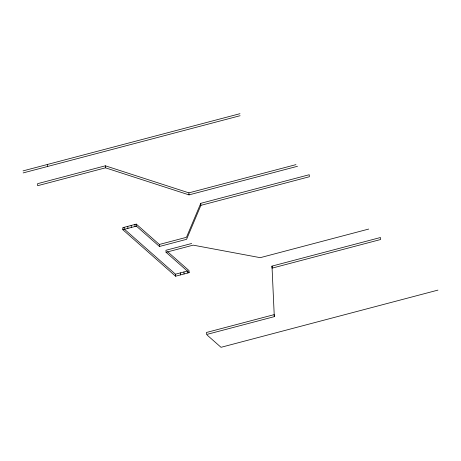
<?xml version="1.0" encoding="UTF-8"?>
<svg xmlns="http://www.w3.org/2000/svg" width="461" height="461" viewBox="0 0 461 461"><rect width="100%" height="100%" fill="white"/><g stroke="black" fill="none" stroke-linecap="round" stroke-linejoin="round"><path stroke-width="0.69" d="M136.272 224.115L136.381 226.132L159.466 246.479L186.584 239.328L200.881 205.352L309.348 176.747L309.233 174.731L200.766 203.33L186.469 237.311L159.356 244.463L136.272 224.115L122.712 227.688L122.828 229.711L175.583 276.214L189.143 272.641L189.033 270.619L167.562 251.694M23.05 170.893L239.985 113.688M23.165 172.915L240.1 115.711M295.974 164.629L188.895 192.865L105.35 165.81L37.56 183.685L37.669 185.702L105.465 167.827L189.01 194.888L297.478 166.283M122.828 229.711L136.381 226.132M191.672 243.489L165.948 250.271L166.064 252.294L189.143 272.641M166.064 252.294L193.176 245.143L260.235 257.67L368.702 229.065M124.326 229.111L175.474 274.197L187.673 270.976L187.788 272.998M271.99 266.112L380.458 237.513L380.573 239.53L272.105 268.135L271.99 266.112L274.295 316.644L206.505 334.519L206.39 332.502L274.186 314.627L274.295 316.644M437.95 290.107L221.015 347.312L207.168 335.101M200.766 203.33L200.881 205.352M188.895 192.865L189.01 194.888M183.945 271.961L184.06 273.978M180.556 272.854L180.672 274.871M175.474 274.197L175.583 276.214M159.356 244.463L159.466 246.479M134.917 224.472L135.027 226.489M131.189 225.452L131.299 227.475M127.795 226.351L127.91 228.368M124.067 227.331L124.182 229.353M105.35 165.81L105.465 167.827M47.454 164.462L47.569 166.479"/></g></svg>
